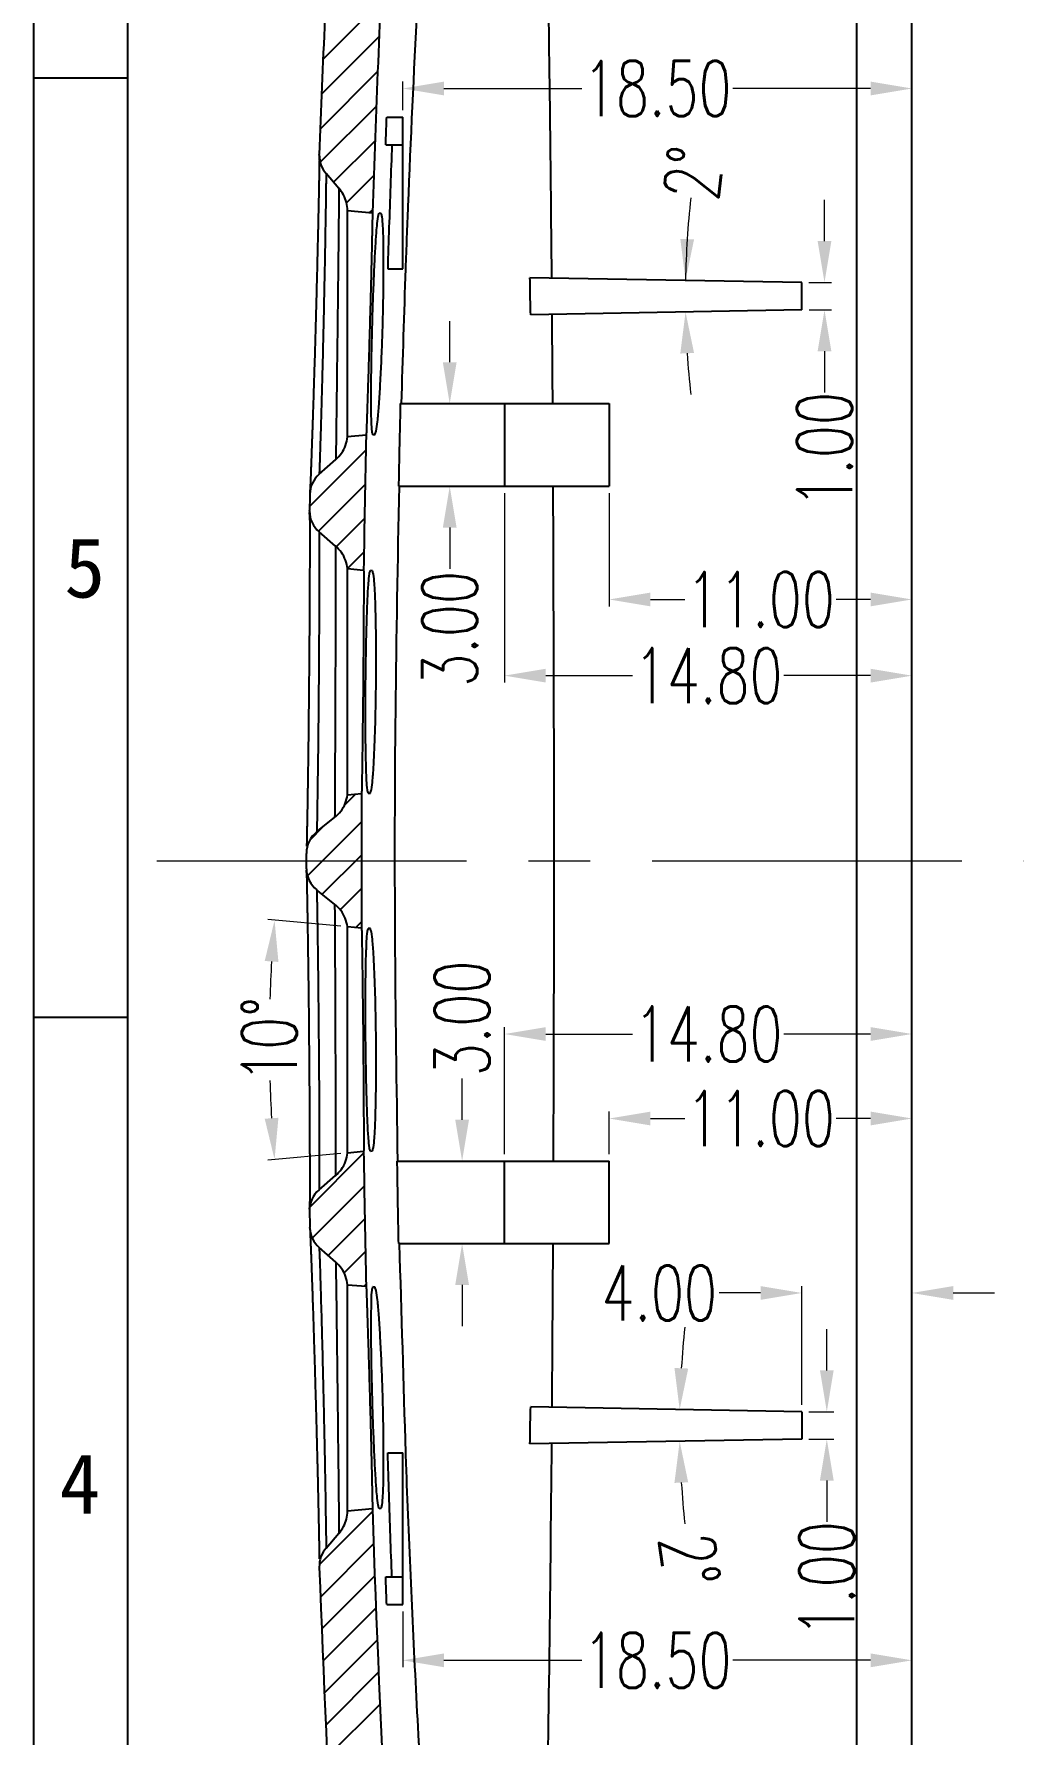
# Model space of a CAD drawing. Header units: millimetres. Extents: x 52832 to 53470, y -6025 to -5739.
# Drawn here: x 53049.9 to 53085.5, y -5908.2 to -5846.5 of the extents above; entities that cross this region are included whole.
import ezdxf
from ezdxf.enums import TextEntityAlignment as Align

# ---------------------------------------------------------------- set-up
doc = ezdxf.new("R2010")
doc.units = ezdxf.units.MM
doc.linetypes.add('CENTER', pattern=[0.6, 0.375, -0.075, 0.075, -0.075])
doc.layers.get('0').update_dxf_attribs({"linetype": 'CONTINUOUS'})
doc.layers.get('Defpoints').update_dxf_attribs({"linetype": 'CONTINUOUS'})
doc.layers.add('dim', color=82, linetype='CONTINUOUS', lineweight=9)
doc.layers.add('part', color=7, linetype='CONTINUOUS', lineweight=20)
doc.styles.get("Standard").update_dxf_attribs({"font": 'romans.shx', "width": 0.7})
doc.styles.add('宋体', font='SimSun.ttf', dxfattribs={"width": 0.7})
doc.dimstyles.new('03', dxfattribs={"dimscale": 0.5, "dimtxt": 4, "dimasz": 3, "dimexe": 0.5, "dimexo": 0.5, "dimgap": 0.09, "dimtad": 0, "dimzin": 0, "dimdsep": 46, "dimtxsty": 'Standard', "dimcen": 0, "dimclrd": 256, "dimclre": 256, "dimclrt": 6, "dimazin": 2, "dimtp": 0.01, "dimtm": 0.01, "dimtfac": 1, "dimtofl": 0, "dimtmove": 0, "dimatfit": 0, "dimfxl": 0, "dimtolj": 1, "dimtzin": 0, "dimlwd": -1, "dimlwe": -1, "dimarcsym": 0})

# ---------------------------------------------------------------- blocks, each defined once
blk = doc.blocks.new('*D1102')
at = {"layer": 'Defpoints', "color": 0}
for p in [(53067.027, -5862.922), (53081.827, -5869.799), (53081.827, -5869.799)]:
    blk.add_point(p, dxfattribs=at)
at = {"layer": 'dim'}
for p, q in [((53067.027, -5863.172), (53067.027, -5870.049)), ((53068.527, -5869.799), (53071.682, -5869.799)), ((53080.327, -5869.799), (53077.172, -5869.799))]:
    blk.add_line(p, q, dxfattribs=at)
for points in [[(53068.527, -5869.549), (53068.527, -5870.049), (53067.027, -5869.799)], [(53080.327, -5869.549), (53080.327, -5870.049), (53081.827, -5869.799)]]:
    blk.add_solid(points, dxfattribs=at)
at = {"layer": 'dim', "color": 6, "insert": (53074.427, -5869.799), "char_height": 2, "attachment_point": 5}
blk.add_mtext('\\A1;14.80', dxfattribs=at)
blk = doc.blocks.new('*D1101')
at = {"layer": 'Defpoints', "color": 0}
for p in [(53070.827, -5862.922), (53081.827, -5867.033), (53081.827, -5867.033)]:
    blk.add_point(p, dxfattribs=at)
at = {"layer": 'dim'}
for p, q in [((53070.827, -5863.172), (53070.827, -5867.283)), ((53072.327, -5867.033), (53073.582, -5867.033)), ((53080.327, -5867.033), (53079.072, -5867.033))]:
    blk.add_line(p, q, dxfattribs=at)
for points in [[(53072.327, -5866.783), (53072.327, -5867.283), (53070.827, -5867.033)], [(53080.327, -5866.783), (53080.327, -5867.283), (53081.827, -5867.033)]]:
    blk.add_solid(points, dxfattribs=at)
at = {"layer": 'dim', "color": 6, "insert": (53076.327, -5867.033), "char_height": 2, "attachment_point": 5}
blk.add_mtext('\\A1;11.00', dxfattribs=at)
blk = doc.blocks.new('*D1106')
at = {"layer": 'Defpoints', "color": 0}
for p in [(53065.036, -5859.922), (53065.036, -5862.922), (53065.036, -5862.922)]:
    blk.add_point(p, dxfattribs=at)
at = {"layer": 'dim'}
for p, q in [((53065.036, -5858.422), (53065.036, -5856.922)), ((53065.036, -5864.422), (53065.036, -5865.922))]:
    blk.add_line(p, q, dxfattribs=at)
for points in [[(53064.786, -5858.422), (53065.286, -5858.422), (53065.036, -5859.922)], [(53064.786, -5864.422), (53065.286, -5864.422), (53065.036, -5862.922)]]:
    blk.add_solid(points, dxfattribs=at)
at = {"layer": 'dim', "color": 6, "insert": (53065.036, -5868.1), "char_height": 2, "attachment_point": 5, "rotation": 90}
blk.add_mtext('\\A1;3.00', dxfattribs=at)
blk = doc.blocks.new('*D1100')
at = {"layer": 'Defpoints', "color": 0}
for p in [(53077.827, -5855.522), (53077.844, -5856.522), (53078.651, -5856.522)]:
    blk.add_point(p, dxfattribs=at)
at = {"layer": 'dim'}
for p, q in [((53078.651, -5854.022), (53078.651, -5852.522)), ((53078.077, -5855.522), (53078.901, -5855.522)), ((53078.094, -5856.522), (53078.901, -5856.522)), ((53078.651, -5858.022), (53078.651, -5859.522))]:
    blk.add_line(p, q, dxfattribs=at)
for points in [[(53078.401, -5854.022), (53078.901, -5854.022), (53078.651, -5855.522)], [(53078.401, -5858.022), (53078.901, -5858.022), (53078.651, -5856.522)]]:
    blk.add_solid(points, dxfattribs=at)
at = {"layer": 'dim', "color": 6, "insert": (53078.651, -5861.6), "char_height": 2, "attachment_point": 5, "rotation": 90}
blk.add_mtext('\\A1;1.00', dxfattribs=at)
blk = doc.blocks.new('*D1099')
at = {"layer": 'Defpoints', "color": 0}
for p in [(53067.952, -5855.35), (53077.827, -5855.522), (53073.598, -5856.213), (53067.978, -5856.694), (53077.827, -5856.522)]:
    blk.add_point(p, dxfattribs=at)
at = {"layer": 'dim'}
for start, end in [(173.7695, 179), (173.77086, 176.38543), (183.61457, 186.22914)]:
    blk.add_arc((53106.472, -5856.022), 32.874, start, end, dxfattribs=at)
for points in [[(53073.913, -5853.959), (53073.413, -5853.939), (53073.603, -5855.448)], [(53073.413, -5858.104), (53073.913, -5858.084), (53073.603, -5856.596)]]:
    blk.add_solid(points, dxfattribs=at)
at = {"layer": 'dim', "color": 6, "insert": (53073.891, -5851.548), "char_height": 2, "attachment_point": 5, "rotation": 83.7695}
blk.add_mtext('\\A1;2°', dxfattribs=at)
blk = doc.blocks.new('*D1114')
at = {"layer": 'Defpoints', "color": 0}
for p in [(53081.827, -5848.48), (53081.827, -5848.48), (53063.327, -5849.522)]:
    blk.add_point(p, dxfattribs=at)
at = {"layer": 'dim'}
for p, q in [((53063.327, -5849.272), (53063.327, -5848.23)), ((53064.827, -5848.48), (53069.832, -5848.48)), ((53080.327, -5848.48), (53075.322, -5848.48))]:
    blk.add_line(p, q, dxfattribs=at)
for points in [[(53064.827, -5848.23), (53064.827, -5848.73), (53063.327, -5848.48)], [(53080.327, -5848.23), (53080.327, -5848.73), (53081.827, -5848.48)]]:
    blk.add_solid(points, dxfattribs=at)
at = {"layer": 'dim', "color": 6, "insert": (53072.577, -5848.48), "char_height": 2, "attachment_point": 5}
blk.add_mtext('\\A1;18.50', dxfattribs=at)
blk = doc.blocks.new('*D1105')
at = {"layer": 'Defpoints', "color": 0}
for p in [(53081.827, -5882.81), (53081.827, -5882.81), (53067.027, -5887.422)]:
    blk.add_point(p, dxfattribs=at)
at = {"layer": 'dim'}
for p, q in [((53067.027, -5887.172), (53067.027, -5882.56)), ((53068.527, -5882.81), (53071.682, -5882.81)), ((53080.327, -5882.81), (53077.172, -5882.81))]:
    blk.add_line(p, q, dxfattribs=at)
for points in [[(53068.527, -5882.56), (53068.527, -5883.06), (53067.027, -5882.81)], [(53080.327, -5882.56), (53080.327, -5883.06), (53081.827, -5882.81)]]:
    blk.add_solid(points, dxfattribs=at)
at = {"layer": 'dim', "color": 6, "insert": (53074.427, -5882.81), "char_height": 2, "attachment_point": 5}
blk.add_mtext('\\A1;14.80', dxfattribs=at)
blk = doc.blocks.new('*D1104')
at = {"layer": 'Defpoints', "color": 0}
for p in [(53081.827, -5885.878), (53081.827, -5885.878), (53070.827, -5887.422)]:
    blk.add_point(p, dxfattribs=at)
at = {"layer": 'dim'}
for p, q in [((53070.827, -5887.172), (53070.827, -5885.628)), ((53072.327, -5885.878), (53073.582, -5885.878)), ((53080.327, -5885.878), (53079.072, -5885.878))]:
    blk.add_line(p, q, dxfattribs=at)
for points in [[(53072.327, -5885.628), (53072.327, -5886.128), (53070.827, -5885.878)], [(53080.327, -5885.628), (53080.327, -5886.128), (53081.827, -5885.878)]]:
    blk.add_solid(points, dxfattribs=at)
at = {"layer": 'dim', "color": 6, "insert": (53076.327, -5885.878), "char_height": 2, "attachment_point": 5}
blk.add_mtext('\\A1;11.00', dxfattribs=at)
blk = doc.blocks.new('*D1103')
at = {"layer": 'Defpoints', "color": 0}
for p in [(53065.486, -5887.422), (53065.486, -5887.422), (53065.486, -5890.422)]:
    blk.add_point(p, dxfattribs=at)
at = {"layer": 'dim'}
for p, q in [((53065.486, -5885.922), (53065.486, -5884.422)), ((53065.486, -5891.922), (53065.486, -5893.422))]:
    blk.add_line(p, q, dxfattribs=at)
for points in [[(53065.236, -5885.922), (53065.736, -5885.922), (53065.486, -5887.422)], [(53065.236, -5891.922), (53065.736, -5891.922), (53065.486, -5890.422)]]:
    blk.add_solid(points, dxfattribs=at)
at = {"layer": 'dim', "color": 6, "insert": (53065.486, -5882.244), "char_height": 2, "attachment_point": 5, "rotation": 90}
blk.add_mtext('\\A1;3.00', dxfattribs=at)
blk = doc.blocks.new('*D1109')
at = {"layer": 'Defpoints', "color": 0}
for p in [(53081.827, -5892.212), (53081.827, -5892.212), (53077.827, -5896.522)]:
    blk.add_point(p, dxfattribs=at)
at = {"layer": 'dim'}
for p, q in [((53077.827, -5896.272), (53077.827, -5891.962)), ((53076.327, -5892.212), (53074.827, -5892.212)), ((53083.327, -5892.212), (53084.827, -5892.212))]:
    blk.add_line(p, q, dxfattribs=at)
for points in [[(53076.327, -5891.962), (53076.327, -5892.462), (53077.827, -5892.212)], [(53083.327, -5891.962), (53083.327, -5892.462), (53081.827, -5892.212)]]:
    blk.add_solid(points, dxfattribs=at)
at = {"layer": 'dim', "color": 6, "insert": (53072.648, -5892.212), "char_height": 2, "attachment_point": 5}
blk.add_mtext('\\A1;4.00', dxfattribs=at)
blk = doc.blocks.new('*D1108')
at = {"layer": 'Defpoints', "color": 0}
for p in [(53067.978, -5896.35), (53073.385, -5896.829), (53077.827, -5896.522), (53077.827, -5897.522), (53067.952, -5897.694)]:
    blk.add_point(p, dxfattribs=at)
at = {"layer": 'dim'}
for start, end in [(173.80454, 176.40227), (183.59773, 186.19546)]:
    blk.add_arc((53106.472, -5897.022), 33.087, start, end, dxfattribs=at)
for points in [[(53073.7, -5894.956), (53073.2, -5894.936), (53073.39, -5896.444)], [(53073.2, -5899.108), (53073.7, -5899.088), (53073.39, -5897.599)]]:
    blk.add_solid(points, dxfattribs=at)
at = {"layer": 'dim', "color": 6, "insert": (53073.749, -5901.919), "char_height": 2, "attachment_point": 5, "rotation": 278.51093}
blk.add_mtext('\\A1;2°', dxfattribs=at)
blk = doc.blocks.new('*D1107')
at = {"layer": 'Defpoints', "color": 0}
for p in [(53077.827, -5896.522), (53077.827, -5897.522), (53078.735, -5897.522)]:
    blk.add_point(p, dxfattribs=at)
at = {"layer": 'dim'}
for p, q in [((53078.735, -5895.022), (53078.735, -5893.522)), ((53078.077, -5896.522), (53078.985, -5896.522)), ((53078.077, -5897.522), (53078.985, -5897.522)), ((53078.735, -5899.022), (53078.735, -5900.522))]:
    blk.add_line(p, q, dxfattribs=at)
for points in [[(53078.485, -5895.022), (53078.985, -5895.022), (53078.735, -5896.522)], [(53078.485, -5899.022), (53078.985, -5899.022), (53078.735, -5897.522)]]:
    blk.add_solid(points, dxfattribs=at)
at = {"layer": 'dim', "color": 6, "insert": (53078.735, -5902.6), "char_height": 2, "attachment_point": 5, "rotation": 90}
blk.add_mtext('\\A1;1.00', dxfattribs=at)
blk = doc.blocks.new('*D1113')
at = {"layer": 'Defpoints', "color": 0}
for p in [(53063.327, -5903.522), (53081.827, -5905.55), (53081.827, -5905.55)]:
    blk.add_point(p, dxfattribs=at)
at = {"layer": 'dim'}
for p, q in [((53063.327, -5903.772), (53063.327, -5905.8)), ((53064.827, -5905.55), (53069.832, -5905.55)), ((53080.327, -5905.55), (53075.322, -5905.55))]:
    blk.add_line(p, q, dxfattribs=at)
for points in [[(53064.827, -5905.3), (53064.827, -5905.8), (53063.327, -5905.55)], [(53080.327, -5905.3), (53080.327, -5905.8), (53081.827, -5905.55)]]:
    blk.add_solid(points, dxfattribs=at)
at = {"layer": 'dim', "color": 6, "insert": (53072.577, -5905.55), "char_height": 2, "attachment_point": 5}
blk.add_mtext('\\A1;18.50', dxfattribs=at)
blk = doc.blocks.new('*D1132')
at = {"layer": 'Defpoints', "color": 0}
for p in [(53061.327, -5878.912), (53061.832, -5878.956), (53058.504, -5881.573), (53061.327, -5887.132), (53061.908, -5887.081)]:
    blk.add_point(p, dxfattribs=at)
at = {"layer": 'dim'}
for p, q in [((53061.078, -5878.89), (53058.424, -5878.658)), ((53061.078, -5887.154), (53058.424, -5887.386))]:
    blk.add_line(p, q, dxfattribs=at)
for start, end in [(176.72512, 178.29962), (181.70038, 183.27488)]:
    blk.add_arc((53108.304, -5883.022), 49.821, start, end, dxfattribs=at)
for points in [[(53058.315, -5880.158), (53058.814, -5880.194), (53058.673, -5878.68)], [(53058.814, -5885.85), (53058.315, -5885.886), (53058.673, -5887.364)]]:
    blk.add_solid(points, dxfattribs=at)
at = {"layer": 'dim', "color": 6, "insert": (53058.483, -5883.022), "char_height": 2, "attachment_point": 5, "rotation": 90}
blk.add_mtext('\\A1;10°', dxfattribs=at)
blk = doc.blocks.new('sa3l')
for p, q in [((11.66, 303.26), (5.83, 303.26)), ((11.66, 244.94), (5.83, 244.94))]:
    blk.add_line(p, q)
for points in [[(5.83, 5.83), (5.83, 484.06), (340.59, 484.06), (340.59, 5.83)], [(11.66, 11.66), (11.66, 478.22), (334.76, 478.22), (334.76, 11.66)]]:
    blk.add_lwpolyline(points, close=True)
at = {"style": '宋体'}
for s, p in [('5', (8.99, 272.85)), ('4', (8.68, 216.01))]:
    blk.add_text(s, height=3.73, dxfattribs=at).set_placement(p, align=Align.MIDDLE)

msp = doc.modelspace()

# ---------------------------------------------------------------- linework, layer by layer
at = {"color": 7, "linetype": 'Continuous'}
for p, q in [((53081.827, -5930.503), (53081.827, -5820.522)), ((53079.827, -5930.153), (53079.827, -5821.827)), ((53062.748, -5849.522), (53063.327, -5849.522)), ((53063.327, -5855.022), (53063.327, -5849.522)), ((53062.71, -5850.522), (53063.327, -5850.522)), ((53060.298, -5850.896), (53060.299, -5850.877)), ((53061.009, -5852.106), (53060.543, -5851.569)), ((53061.327, -5861.132), (53061.327, -5852.912)), ((53061.327, -5852.912), (53062.226, -5852.991)), ((53062.547, -5853.019), (53062.471, -5853.012)), ((53062.782, -5855.022), (53063.327, -5855.022)), ((53077.827, -5855.522), (53067.952, -5855.35)), ((53077.827, -5856.522), (53077.827, -5855.522)), ((53077.827, -5856.522), (53067.978, -5856.694)), ((53063.242, -5859.922), (53070.827, -5859.922)), ((53067.027, -5859.922), (53067.027, -5862.922)), ((53070.827, -5859.922), (53070.827, -5862.922)), ((53061.999, -5861.073), (53061.327, -5861.132)), ((53062.246, -5861.051), (53062.322, -5861.045)), ((53060.293, -5862.481), (53060.895, -5861.952)), ((53063.177, -5862.922), (53070.827, -5862.922)), ((53059.943, -5863.827), (53059.943, -5863.802)), ((53060.886, -5865.092), (53060.29, -5864.578)), ((53061.327, -5874.132), (53061.327, -5865.912)), ((53061.327, -5865.912), (53061.908, -5865.963)), ((53062.229, -5865.991), (53062.154, -5865.984)), ((53061.832, -5874.088), (53061.327, -5874.132)), ((53062.078, -5874.066), (53062.154, -5874.06)), ((53060.202, -5875.472), (53060.854, -5874.951)), ((53059.828, -5876.817), (53059.828, -5876.791)), ((53060.854, -5878.093), (53060.202, -5877.571)), ((53061.327, -5887.132), (53061.327, -5878.912)), ((53061.327, -5878.912), (53061.832, -5878.956)), ((53062.154, -5878.984), (53062.078, -5878.978)), ((53061.908, -5887.081), (53061.327, -5887.132)), ((53062.154, -5887.06), (53062.229, -5887.053)), ((53063.129, -5887.422), (53070.827, -5887.422)), ((53067.027, -5890.422), (53067.027, -5887.422)), ((53070.827, -5890.422), (53070.827, -5887.422)), ((53060.29, -5888.466), (53060.886, -5887.952)), ((53059.956, -5889.865), (53059.954, -5889.831)), ((53060.895, -5891.092), (53060.293, -5890.562)), ((53063.183, -5890.422), (53070.827, -5890.422)), ((53061.327, -5891.912), (53061.999, -5891.971)), ((53061.327, -5900.132), (53061.327, -5891.912)), ((53062.322, -5891.999), (53062.246, -5891.992)), ((53077.827, -5896.522), (53067.978, -5896.35)), ((53077.827, -5896.522), (53077.827, -5897.522)), ((53077.827, -5897.522), (53067.952, -5897.694)), ((53062.782, -5898.022), (53063.327, -5898.022)), ((53063.327, -5903.522), (53063.327, -5898.022)), ((53062.226, -5900.053), (53061.327, -5900.132)), ((53062.471, -5900.032), (53062.547, -5900.025)), ((53060.543, -5901.474), (53061.009, -5900.938)), ((53062.71, -5902.522), (53063.327, -5902.522)), ((53062.748, -5903.522), (53063.327, -5903.522))]:
    msp.add_line(p, q, dxfattribs=at)
at = {"color": 5, "linetype": 'Continuous'}
for p, q in [((53060.438, -5847.414), (53062.533, -5845.32)), ((53060.388, -5848.677), (53062.475, -5846.59)), ((53060.337, -5849.939), (53062.419, -5847.857)), ((53060.33, -5851.158), (53062.372, -5849.116)), ((53060.816, -5851.883), (53062.324, -5850.375)), ((53061.284, -5852.626), (53062.277, -5851.634)), ((53062.14, -5852.983), (53062.229, -5852.893)), ((53059.946, -5863.658), (53061.988, -5861.616)), ((53060.264, -5864.551), (53061.963, -5862.853)), ((53060.911, -5865.116), (53061.939, -5864.088)), ((53061.327, -5865.912), (53061.919, -5865.32)), ((53061.19, -5874.53), (53061.613, -5874.107)), ((53059.867, -5877.064), (53061.83, -5875.102)), ((53059.962, -5875.758), (53060.429, -5875.291)), ((53060.408, -5877.736), (53061.828, -5876.315)), ((53061.056, -5878.299), (53061.829, -5877.525)), ((53061.628, -5878.938), (53061.831, -5878.735)), ((53059.951, -5889.096), (53061.909, -5887.139)), ((53060.041, -5890.218), (53061.929, -5888.33)), ((53060.621, -5890.85), (53061.949, -5889.522)), ((53061.192, -5891.491), (53061.973, -5890.709)), ((53061.929, -5891.965), (53061.998, -5891.897)), ((53060.303, -5902.073), (53062.23, -5900.146)), ((53060.348, -5903.239), (53062.279, -5901.308)), ((53060.4, -5904.398), (53062.329, -5902.469)), ((53060.453, -5905.558), (53062.379, -5903.631)), ((53060.505, -5906.717), (53062.429, -5904.793)), ((53060.558, -5907.876), (53062.479, -5905.955)), ((53060.61, -5909.035), (53062.528, -5907.117))]:
    msp.add_line(p, q, dxfattribs=at)
at = {"color": 7, "linetype": 'Continuous'}
for centre, radius, start, end in [((53757.573, -5876.522), 697.746, 177.083639, 177.893674), ((53757.576, -5876.522), 695.748, 177.161927, 178.061792), ((53061.298, -5850.914), 1, 178.98103, 220.96679), ((53757.576, -5876.522), 695.748, 178.727664, 179.130405), ((53060.954, -5863.232), 1, 131.3554, 178.90707), ((53757.573, -5876.522), 697.746, 178.90707, 178.955456), ((53060.943, -5863.82), 1, 180.36919, 229.22018), ((53757.576, -5876.522), 695.748, 179.799541, 180.200459), ((53060.828, -5876.253), 1, 128.69208, 179.97789), ((53757.573, -5876.522), 697.746, 179.97789, 180.02211), ((53060.828, -5876.791), 1, 181.53001, 231.30793), ((53757.576, -5876.522), 695.748, 180.869595, 181.272336), ((53060.943, -5889.223), 1, 130.77984, 181.04454), ((53757.573, -5876.522), 697.746, 181.044545, 181.09293), ((53060.954, -5889.812), 1, 183.03908, 228.64461), ((53757.576, -5876.522), 695.748, 181.938208, 184.005027), ((53061.298, -5902.13), 1, 139.03322, 182.10633), ((53757.573, -5876.522), 697.746, 182.106326, 184.068673)]:
    msp.add_arc(centre, radius, start, end, dxfattribs=at)
for points in [[(53064.289, -5838.159), (53063.854, -5845.514), (53063.516, -5852.75), (53063.429, -5855.025)], [(53068.745, -5855.363), (53068.702, -5850.956), (53068.647, -5846.64), (53068.578, -5842.416), (53068.493, -5838.287)], [(53062.71, -5850.522), (53062.722, -5850.189), (53062.735, -5849.855), (53062.748, -5849.522)], [(53062.936, -5850.522), (53062.882, -5852.018), (53062.83, -5853.526), (53062.782, -5855.022)], [(53060.331, -5851.165), (53060.309, -5851.053), (53060.302, -5850.979), (53060.3, -5850.941), (53060.3, -5850.948), (53060.3, -5850.963), (53060.3, -5850.986), (53060.3, -5851.019), (53060.3, -5851.062), (53060.299, -5851.113), (53060.298, -5851.173), (53060.297, -5851.242), (53060.296, -5851.321), (53060.295, -5851.41), (53060.293, -5851.51), (53060.291, -5851.621), (53060.289, -5851.743), (53060.286, -5851.877), (53060.284, -5852.023), (53060.281, -5852.181), (53060.277, -5852.351), (53060.274, -5852.533), (53060.27, -5852.728), (53060.265, -5852.936), (53060.26, -5853.157), (53060.255, -5853.391), (53060.25, -5853.639), (53060.244, -5853.901), (53060.237, -5854.178), (53060.23, -5854.47), (53060.223, -5854.776), (53060.215, -5855.096), (53060.207, -5855.427), (53060.198, -5855.767), (53060.189, -5856.115), (53060.179, -5856.468), (53060.17, -5856.823), (53060.16, -5857.178), (53060.15, -5857.531), (53060.14, -5857.879), (53060.13, -5858.219), (53060.12, -5858.55), (53060.11, -5858.871), (53060.1, -5859.18), (53060.091, -5859.478), (53060.082, -5859.764), (53060.073, -5860.038), (53060.065, -5860.301), (53060.056, -5860.552), (53060.048, -5860.791), (53060.04, -5861.018), (53060.033, -5861.234), (53060.026, -5861.437), (53060.019, -5861.629), (53060.013, -5861.81), (53060.006, -5861.979), (53060.001, -5862.137), (53059.995, -5862.283), (53059.99, -5862.418), (53059.985, -5862.54), (53059.981, -5862.651), (53059.977, -5862.749)], [(53060.331, -5851.165), (53060.309, -5851.053), (53060.304, -5851.019)], [(53060.543, -5851.571), (53060.545, -5851.577), (53060.544, -5851.594), (53060.544, -5851.628), (53060.544, -5851.683), (53060.543, -5851.763), (53060.542, -5851.874), (53060.541, -5852.024), (53060.539, -5852.22), (53060.535, -5852.472), (53060.53, -5852.793), (53060.523, -5853.197), (53060.515, -5853.702), (53060.504, -5854.322), (53060.49, -5855.081), (53060.471, -5855.999), (53060.449, -5857.025), (53060.426, -5858.018), (53060.405, -5858.875), (53060.386, -5859.593), (53060.369, -5860.189), (53060.354, -5860.679), (53060.342, -5861.078), (53060.332, -5861.401), (53060.325, -5861.661), (53060.319, -5861.869), (53060.313, -5862.033), (53060.309, -5862.161), (53060.305, -5862.26), (53060.302, -5862.335), (53060.3, -5862.39), (53060.298, -5862.429), (53060.296, -5862.456), (53060.296, -5862.471), (53060.295, -5862.481)], [(53061.01, -5852.107), (53061.009, -5852.255), (53061.006, -5852.669), (53061.001, -5853.331), (53060.992, -5854.211), (53060.98, -5855.263), (53060.967, -5856.421), (53060.952, -5857.62), (53060.937, -5858.778), (53060.926, -5859.83), (53060.914, -5860.714), (53060.905, -5861.381), (53060.898, -5861.801), (53060.896, -5861.952)], [(53061.327, -5852.912), (53061.284, -5852.621), (53061.176, -5852.347), (53061.01, -5852.105)], [(53062.227, -5852.991), (53062.227, -5853.108), (53062.221, -5853.454), (53062.209, -5854.007), (53062.193, -5854.736), (53062.171, -5855.598), (53062.146, -5856.544), (53062.119, -5857.518), (53062.091, -5858.465), (53062.064, -5859.327), (53062.04, -5860.057), (53062.02, -5860.61), (53062.007, -5860.955), (53062.001, -5861.073)], [(53062.216, -5860.937), (53062.195, -5860.595), (53062.184, -5860.046), (53062.184, -5859.32), (53062.194, -5858.462), (53062.213, -5857.519), (53062.24, -5856.548), (53062.274, -5855.605), (53062.312, -5854.745), (53062.353, -5854.019), (53062.395, -5853.469), (53062.435, -5853.126)], [(53062.364, -5860.925), (53062.411, -5860.58), (53062.461, -5860.029), (53062.509, -5859.305), (53062.552, -5858.449), (53062.589, -5857.511), (53062.616, -5856.546), (53062.632, -5855.609), (53062.636, -5854.755), (53062.629, -5854.032), (53062.61, -5853.483), (53062.582, -5853.138)], [(53062.435, -5853.126), (53062.471, -5853.012)], [(53062.582, -5853.138), (53062.547, -5853.019)], [(53063.429, -5855.025), (53063.271, -5859.922)], [(53067.978, -5856.694), (53067.966, -5856.243), (53067.958, -5855.795), (53067.952, -5855.35)], [(53068.779, -5859.922), (53068.756, -5856.68)], [(53063.242, -5859.922), (53063.219, -5860.92), (53063.197, -5861.924), (53063.177, -5862.922)], [(53060.897, -5861.955), (53061.106, -5861.719), (53061.252, -5861.438), (53061.327, -5861.132)], [(53062.246, -5861.051), (53062.216, -5860.937)], [(53062.322, -5861.045), (53062.364, -5860.925)], [(53059.977, -5862.749), (53059.974, -5862.836), (53059.97, -5862.912), (53059.968, -5862.976), (53059.965, -5863.03), (53059.963, -5863.074), (53059.962, -5863.108), (53059.96, -5863.131), (53059.96, -5863.146), (53059.962, -5863.116), (53059.97, -5863.06), (53059.993, -5862.961), (53060.005, -5862.925)], [(53063.194, -5862.922), (53063.062, -5871.089), (53063.044, -5879.255), (53063.138, -5887.422)], [(53068.807, -5887.422), (53068.82, -5883.232), (53068.82, -5869.824), (53068.795, -5862.922)], [(53059.991, -5864.122), (53059.978, -5864.079), (53059.952, -5863.945), (53059.946, -5863.879), (53059.946, -5863.87), (53059.946, -5863.882), (53059.947, -5863.908), (53059.947, -5863.946), (53059.948, -5863.995), (53059.948, -5864.058), (53059.948, -5864.135), (53059.949, -5864.228), (53059.949, -5864.336), (53059.949, -5864.459), (53059.95, -5864.597), (53059.95, -5864.75), (53059.95, -5864.918), (53059.95, -5865.102), (53059.949, -5865.3), (53059.949, -5865.514), (53059.949, -5865.743), (53059.948, -5865.988), (53059.947, -5866.249), (53059.946, -5866.525), (53059.945, -5866.816), (53059.943, -5867.123), (53059.942, -5867.443), (53059.94, -5867.778), (53059.938, -5868.123), (53059.935, -5868.479), (53059.933, -5868.843), (53059.93, -5869.212), (53059.927, -5869.585), (53059.923, -5869.957), (53059.92, -5870.328), (53059.916, -5870.695), (53059.912, -5871.055), (53059.908, -5871.407), (53059.905, -5871.748), (53059.901, -5872.078), (53059.897, -5872.395), (53059.892, -5872.701), (53059.889, -5872.994), (53059.885, -5873.274), (53059.881, -5873.542), (53059.877, -5873.797), (53059.873, -5874.038), (53059.87, -5874.267), (53059.866, -5874.482), (53059.863, -5874.684), (53059.859, -5874.874), (53059.856, -5875.05), (53059.853, -5875.214), (53059.85, -5875.365), (53059.848, -5875.502), (53059.845, -5875.626), (53059.843, -5875.737), (53059.841, -5875.835), (53059.839, -5875.92), (53059.837, -5875.992)], [(53059.943, -5863.827), (53059.946, -5863.892)], [(53059.991, -5864.122), (53059.978, -5864.079), (53059.952, -5863.945)], [(53060.29, -5864.579), (53060.292, -5864.59), (53060.292, -5864.603), (53060.292, -5864.625), (53060.292, -5864.657), (53060.292, -5864.702), (53060.293, -5864.763), (53060.293, -5864.842), (53060.294, -5864.943), (53060.295, -5865.073), (53060.295, -5865.236), (53060.296, -5865.439), (53060.295, -5865.689), (53060.295, -5865.997), (53060.294, -5866.374), (53060.293, -5866.835), (53060.292, -5867.395), (53060.289, -5868.06), (53060.284, -5868.831), (53060.278, -5869.71), (53060.271, -5870.661), (53060.263, -5871.577), (53060.254, -5872.35), (53060.246, -5872.985), (53060.238, -5873.503), (53060.232, -5873.923), (53060.227, -5874.262), (53060.223, -5874.535), (53060.22, -5874.754), (53060.217, -5874.929), (53060.215, -5875.068), (53060.212, -5875.178), (53060.21, -5875.263), (53060.209, -5875.329), (53060.208, -5875.378), (53060.206, -5875.414), (53060.205, -5875.44), (53060.205, -5875.456), (53060.204, -5875.465), (53060.204, -5875.472)], [(53060.887, -5865.092), (53060.887, -5865.245), (53060.888, -5865.671), (53060.888, -5866.333), (53060.887, -5867.208), (53060.883, -5868.261), (53060.881, -5869.415), (53060.877, -5870.593), (53060.871, -5871.746), (53060.868, -5872.797), (53060.865, -5873.677), (53060.864, -5874.357), (53060.86, -5874.793), (53060.855, -5874.95)], [(53061.327, -5865.912), (53061.249, -5865.605), (53061.1, -5865.325), (53060.887, -5865.09)], [(53061.909, -5865.963), (53061.911, -5866.081), (53061.912, -5866.428), (53061.911, -5866.985), (53061.907, -5867.718), (53061.902, -5868.585), (53061.895, -5869.535), (53061.886, -5870.515), (53061.875, -5871.466), (53061.864, -5872.333), (53061.854, -5873.066), (53061.845, -5873.622), (53061.838, -5873.969), (53061.834, -5874.088)], [(53062.046, -5873.951), (53062.018, -5873.607), (53061.997, -5873.054), (53061.983, -5872.325), (53061.977, -5871.461), (53061.979, -5870.514), (53061.988, -5869.538), (53062.004, -5868.59), (53062.026, -5867.726), (53062.054, -5866.997), (53062.085, -5866.443), (53062.119, -5866.099)], [(53062.119, -5866.099), (53062.154, -5865.984)], [(53062.194, -5873.939), (53062.235, -5873.592), (53062.274, -5873.039), (53062.309, -5872.311), (53062.337, -5871.451), (53062.356, -5870.509), (53062.365, -5869.539), (53062.363, -5868.597), (53062.352, -5867.738), (53062.331, -5867.011), (53062.302, -5866.458), (53062.267, -5866.111)], [(53062.267, -5866.111), (53062.229, -5865.991)], [(53060.856, -5874.953), (53061.08, -5874.722), (53061.24, -5874.442), (53061.327, -5874.132)], [(53062.078, -5874.066), (53062.046, -5873.951)], [(53062.154, -5874.06), (53062.194, -5873.939)], [(53059.828, -5876.817), (53059.833, -5876.899)], [(53059.879, -5877.103), (53059.877, -5877.099), (53059.843, -5876.957), (53059.833, -5876.876), (53059.831, -5876.859), (53059.832, -5876.869), (53059.833, -5876.893), (53059.834, -5876.93), (53059.835, -5876.979), (53059.837, -5877.041), (53059.839, -5877.116), (53059.841, -5877.204), (53059.843, -5877.308), (53059.845, -5877.426), (53059.848, -5877.56), (53059.851, -5877.71), (53059.854, -5877.877), (53059.857, -5878.061), (53059.861, -5878.264), (53059.865, -5878.487), (53059.869, -5878.729), (53059.873, -5878.993), (53059.877, -5879.275), (53059.882, -5879.576), (53059.886, -5879.893), (53059.891, -5880.223), (53059.895, -5880.564), (53059.9, -5880.913), (53059.904, -5881.269), (53059.909, -5881.63), (53059.913, -5881.994), (53059.916, -5882.36), (53059.92, -5882.725), (53059.923, -5883.088), (53059.927, -5883.448), (53059.93, -5883.802), (53059.932, -5884.15), (53059.935, -5884.49), (53059.937, -5884.821), (53059.939, -5885.142), (53059.941, -5885.452), (53059.943, -5885.751), (53059.944, -5886.039), (53059.945, -5886.315), (53059.946, -5886.578), (53059.947, -5886.83), (53059.948, -5887.068), (53059.949, -5887.294), (53059.949, -5887.506), (53059.949, -5887.706), (53059.95, -5887.892), (53059.95, -5888.066), (53059.95, -5888.227), (53059.95, -5888.374), (53059.949, -5888.508), (53059.949, -5888.63), (53059.949, -5888.738), (53059.949, -5888.833), (53059.948, -5888.916), (53059.948, -5888.987), (53059.948, -5889.046), (53059.947, -5889.094), (53059.947, -5889.131), (53059.946, -5889.157), (53059.946, -5889.174), (53059.948, -5889.145), (53059.955, -5889.078), (53059.977, -5888.971), (53059.989, -5888.931)], [(53059.879, -5877.103), (53059.877, -5877.099), (53059.843, -5876.957), (53059.838, -5876.929)], [(53060.203, -5877.572), (53060.204, -5877.583), (53060.205, -5877.596), (53060.205, -5877.617), (53060.206, -5877.648), (53060.207, -5877.691), (53060.208, -5877.75), (53060.21, -5877.826), (53060.212, -5877.925), (53060.215, -5878.051), (53060.218, -5878.209), (53060.222, -5878.406), (53060.225, -5878.65), (53060.23, -5878.949), (53060.235, -5879.315), (53060.241, -5879.763), (53060.249, -5880.308), (53060.256, -5880.956), (53060.264, -5881.709), (53060.272, -5882.57), (53060.28, -5883.513), (53060.287, -5884.443), (53060.291, -5885.241), (53060.293, -5885.896), (53060.294, -5886.431), (53060.294, -5886.864), (53060.295, -5887.214), (53060.295, -5887.497), (53060.296, -5887.723), (53060.296, -5887.904), (53060.296, -5888.047), (53060.295, -5888.161), (53060.295, -5888.249), (53060.294, -5888.317), (53060.294, -5888.368), (53060.293, -5888.406), (53060.292, -5888.432), (53060.292, -5888.449), (53060.292, -5888.459), (53060.291, -5888.465)], [(53061.327, -5878.912), (53061.24, -5878.602), (53061.079, -5878.322), (53060.855, -5878.092)], [(53060.855, -5878.094), (53060.856, -5878.243), (53060.859, -5878.659), (53060.864, -5879.32), (53060.868, -5880.201), (53060.872, -5881.254), (53060.877, -5882.414), (53060.881, -5883.616), (53060.883, -5884.777), (53060.887, -5885.829), (53060.888, -5886.714), (53060.888, -5887.381), (53060.888, -5887.8), (53060.887, -5887.952)], [(53061.834, -5878.956), (53061.838, -5879.074), (53061.845, -5879.422), (53061.854, -5879.978), (53061.864, -5880.711), (53061.875, -5881.578), (53061.886, -5882.529), (53061.895, -5883.508), (53061.902, -5884.459), (53061.907, -5885.326), (53061.911, -5886.059), (53061.912, -5886.615), (53061.911, -5886.963), (53061.909, -5887.081)], [(53062.119, -5886.945), (53062.085, -5886.6), (53062.054, -5886.047), (53062.026, -5885.317), (53062.004, -5884.453), (53061.988, -5883.506), (53061.979, -5882.53), (53061.977, -5881.583), (53061.983, -5880.719), (53061.997, -5879.989), (53062.018, -5879.437), (53062.046, -5879.093), (53062.078, -5878.978)], [(53062.194, -5879.104), (53062.154, -5878.984)], [(53062.267, -5886.933), (53062.302, -5886.586), (53062.331, -5886.033), (53062.352, -5885.306), (53062.363, -5884.447), (53062.365, -5883.505), (53062.356, -5882.535), (53062.337, -5881.593), (53062.309, -5880.733), (53062.274, -5880.005), (53062.235, -5879.451), (53062.194, -5879.104)], [(53060.888, -5887.955), (53061.1, -5887.72), (53061.25, -5887.439), (53061.327, -5887.132)], [(53062.154, -5887.06), (53062.119, -5886.945)], [(53062.229, -5887.053), (53062.267, -5886.933)], [(53063.183, -5890.422), (53063.164, -5889.428), (53063.146, -5888.428), (53063.129, -5887.422)], [(53059.956, -5889.865), (53059.964, -5889.954)], [(53059.96, -5889.897), (53059.96, -5889.912), (53059.962, -5889.938), (53059.964, -5889.975), (53059.966, -5890.023), (53059.968, -5890.081), (53059.971, -5890.149)], [(53059.971, -5890.149), (53059.974, -5890.229), (53059.978, -5890.319)], [(53059.978, -5890.319), (53059.982, -5890.42), (53059.987, -5890.533), (53059.991, -5890.657), (53059.996, -5890.793), (53060.002, -5890.94), (53060.008, -5891.098), (53060.014, -5891.268), (53060.02, -5891.449), (53060.027, -5891.641), (53060.034, -5891.844), (53060.042, -5892.059), (53060.049, -5892.284), (53060.057, -5892.519), (53060.065, -5892.764), (53060.074, -5893.018), (53060.082, -5893.282), (53060.091, -5893.554), (53060.099, -5893.833), (53060.108, -5894.119), (53060.117, -5894.41), (53060.126, -5894.706), (53060.135, -5895.005), (53060.144, -5895.306), (53060.152, -5895.608), (53060.161, -5895.909), (53060.169, -5896.21), (53060.177, -5896.507), (53060.185, -5896.801), (53060.193, -5897.091), (53060.2, -5897.374), (53060.208, -5897.651), (53060.214, -5897.921), (53060.221, -5898.183), (53060.227, -5898.438), (53060.233, -5898.684), (53060.239, -5898.923), (53060.244, -5899.153), (53060.249, -5899.375), (53060.254, -5899.588), (53060.258, -5899.793), (53060.263, -5899.988), (53060.267, -5900.175), (53060.27, -5900.353), (53060.274, -5900.522), (53060.277, -5900.683), (53060.28, -5900.835), (53060.283, -5900.978), (53060.285, -5901.112), (53060.288, -5901.238), (53060.29, -5901.354), (53060.292, -5901.462), (53060.293, -5901.561), (53060.295, -5901.651), (53060.296, -5901.732), (53060.297, -5901.805), (53060.298, -5901.869)], [(53060.294, -5890.563), (53060.296, -5890.579), (53060.297, -5890.604), (53060.298, -5890.646), (53060.301, -5890.709), (53060.304, -5890.799), (53060.309, -5890.92), (53060.315, -5891.08), (53060.322, -5891.288), (53060.33, -5891.552), (53060.34, -5891.886), (53060.352, -5892.305), (53060.368, -5892.824), (53060.386, -5893.461), (53060.406, -5894.238), (53060.429, -5895.169), (53060.453, -5896.191), (53060.474, -5897.155), (53060.491, -5897.981), (53060.504, -5898.675), (53060.514, -5899.252), (53060.521, -5899.725), (53060.527, -5900.112), (53060.532, -5900.425), (53060.536, -5900.677), (53060.54, -5900.878), (53060.542, -5901.037), (53060.543, -5901.162), (53060.544, -5901.259), (53060.545, -5901.331), (53060.545, -5901.385), (53060.545, -5901.423), (53060.545, -5901.449), (53060.545, -5901.464), (53060.544, -5901.473)], [(53063.201, -5890.422), (53063.429, -5898.019)], [(53068.756, -5896.364), (53068.794, -5890.422)], [(53060.895, -5891.092), (53060.897, -5891.245), (53060.904, -5891.671), (53060.914, -5892.332), (53060.926, -5893.207), (53060.938, -5894.263), (53060.953, -5895.419), (53060.967, -5896.598), (53060.979, -5897.752), (53060.992, -5898.805), (53061.001, -5899.68), (53061.006, -5900.35), (53061.009, -5900.784), (53061.01, -5900.937)], [(53061.327, -5891.912), (53061.252, -5891.606), (53061.105, -5891.326), (53060.896, -5891.09)], [(53062.001, -5891.971), (53062.007, -5892.088), (53062.02, -5892.434), (53062.04, -5892.987), (53062.064, -5893.716), (53062.091, -5894.579), (53062.119, -5895.525), (53062.146, -5896.5), (53062.171, -5897.446), (53062.193, -5898.308), (53062.209, -5899.037), (53062.221, -5899.59), (53062.227, -5899.936), (53062.227, -5900.053)], [(53062.435, -5899.917), (53062.395, -5899.575), (53062.353, -5899.025), (53062.312, -5898.298), (53062.274, -5897.439), (53062.24, -5896.496), (53062.213, -5895.525), (53062.194, -5894.582), (53062.184, -5893.723), (53062.184, -5892.998), (53062.195, -5892.449), (53062.216, -5892.107), (53062.246, -5891.992)], [(53062.364, -5892.118), (53062.322, -5891.999)], [(53062.582, -5899.906), (53062.61, -5899.561), (53062.629, -5899.011), (53062.636, -5898.289), (53062.632, -5897.434), (53062.616, -5896.498), (53062.589, -5895.533), (53062.552, -5894.595), (53062.509, -5893.739), (53062.461, -5893.014), (53062.411, -5892.464), (53062.364, -5892.118)], [(53067.952, -5897.694), (53067.958, -5897.249), (53067.966, -5896.801), (53067.978, -5896.35)], [(53062.936, -5902.522), (53062.882, -5901.035), (53062.831, -5899.535), (53062.782, -5898.022)], [(53063.429, -5898.019), (53063.472, -5899.165), (53063.877, -5907.978), (53064.384, -5916.308)], [(53068.347, -5920.056), (53068.52, -5913.425), (53068.655, -5905.841), (53068.745, -5897.68)], [(53061.011, -5900.94), (53061.177, -5900.697), (53061.284, -5900.423), (53061.327, -5900.132)], [(53062.471, -5900.032), (53062.435, -5899.917)], [(53062.547, -5900.025), (53062.582, -5899.906)], [(53062.748, -5903.522), (53062.735, -5903.189), (53062.722, -5902.855), (53062.71, -5902.522)]]:
    msp.add_spline(points, degree=3, dxfattribs=at)
at = {"layer": 'part', "color": 1, "linetype": 'CENTER', "ltscale": 100}
msp.add_line((53081.827, -5811.091), (53081.827, -5941.952), dxfattribs=at)
at = {"layer": 'part', "color": 1, "linetype": 'CENTER', "ltscale": 30}
msp.add_line((53054.393, -5876.522), (53086.862, -5876.522), dxfattribs=at)

# ---------------------------------------------------------------- block references
at = {"xscale": 0.5848199999961071, "yscale": 0.5848200000002544, "zscale": 0.58482}
msp.add_blockref('sa3l', (53046.523, -6025.459), dxfattribs=at)

# ---------------------------------------------------------------- dimensions: what is measured, and where the dimension line sits
at = {"layer": 'dim'}
for base, p1, p2, picture, middle in [((53081.827, -5848.48), (53063.327, -5849.522), (53081.827, -5848.48), '*D1114', (53072.577, -5848.48)), ((53081.827, -5869.799), (53067.027, -5862.922), (53081.827, -5869.799), '*D1102', (53074.427, -5869.799)), ((53081.827, -5867.033), (53070.827, -5862.922), (53081.827, -5867.033), '*D1101', (53076.327, -5867.033)), ((53081.827, -5882.81), (53067.027, -5887.422), (53081.827, -5882.81), '*D1105', (53074.427, -5882.81)), ((53081.827, -5885.878), (53070.827, -5887.422), (53081.827, -5885.878), '*D1104', (53076.327, -5885.878)), ((53081.827, -5905.55), (53063.327, -5903.522), (53081.827, -5905.55), '*D1113', (53072.577, -5905.55))]:
    dim = msp.add_linear_dim(base=base, p1=p1, p2=p2, dimstyle='03', dxfattribs=at)
    dim.commit()
    dim.dimension.update_dxf_attribs({"geometry": picture, "text_midpoint": middle})
for base, line1, line2, picture, middle in [((53073.598, -5856.213), ((53077.827, -5855.522), (53067.952, -5855.35)), ((53077.827, -5856.522), (53067.978, -5856.694)), '*D1099', (53073.891, -5851.548)), ((53058.504, -5881.573), ((53061.908, -5887.081), (53061.327, -5887.132)), ((53061.327, -5878.912), (53061.832, -5878.956)), '*D1132', (53058.483, -5883.022))]:
    dim = msp.add_angular_dim_2l(base=base, line1=line1, line2=line2, dimstyle='03', dxfattribs=at)
    dim.commit()
    dim.dimension.update_dxf_attribs({"geometry": picture, "text_midpoint": middle})
for base, p1, p2, picture, middle in [((53078.651, -5856.522), (53077.827, -5855.522), (53077.844, -5856.522), '*D1100', (53078.651, -5861.6)), ((53065.036, -5862.922), (53065.036, -5859.922), (53065.036, -5862.922), '*D1106', (53065.036, -5868.1)), ((53065.486, -5887.422), (53065.486, -5890.422), (53065.486, -5887.422), '*D1103', (53065.486, -5882.244)), ((53078.735, -5897.522), (53077.827, -5896.522), (53077.827, -5897.522), '*D1107', (53078.735, -5902.6))]:
    dim = msp.add_linear_dim(base=base, p1=p1, p2=p2, angle=90, dimstyle='03', dxfattribs=at)
    dim.commit()
    dim.dimension.update_dxf_attribs({"geometry": picture, "text_midpoint": middle})
dim = msp.add_linear_dim(base=(53081.827, -5892.212), p1=(53077.827, -5896.522), p2=(53081.827, -5892.212), dimstyle='03', dxfattribs=at)
dim.commit()
dim.dimension.update_dxf_attribs({"geometry": '*D1109', "text_midpoint": (53072.648, -5892.212), "dimtype": 160})
dim = msp.add_angular_dim_2l(base=(53073.385, -5896.829), line1=((53077.827, -5896.522), (53067.978, -5896.35)), line2=((53077.827, -5897.522), (53067.952, -5897.694)), dimstyle='03', dxfattribs=at)
dim.commit()
dim.dimension.update_dxf_attribs({"geometry": '*D1108', "text_midpoint": (53073.749, -5901.919), "dimtype": 162})

doc.saveas('drawing.dxf')
